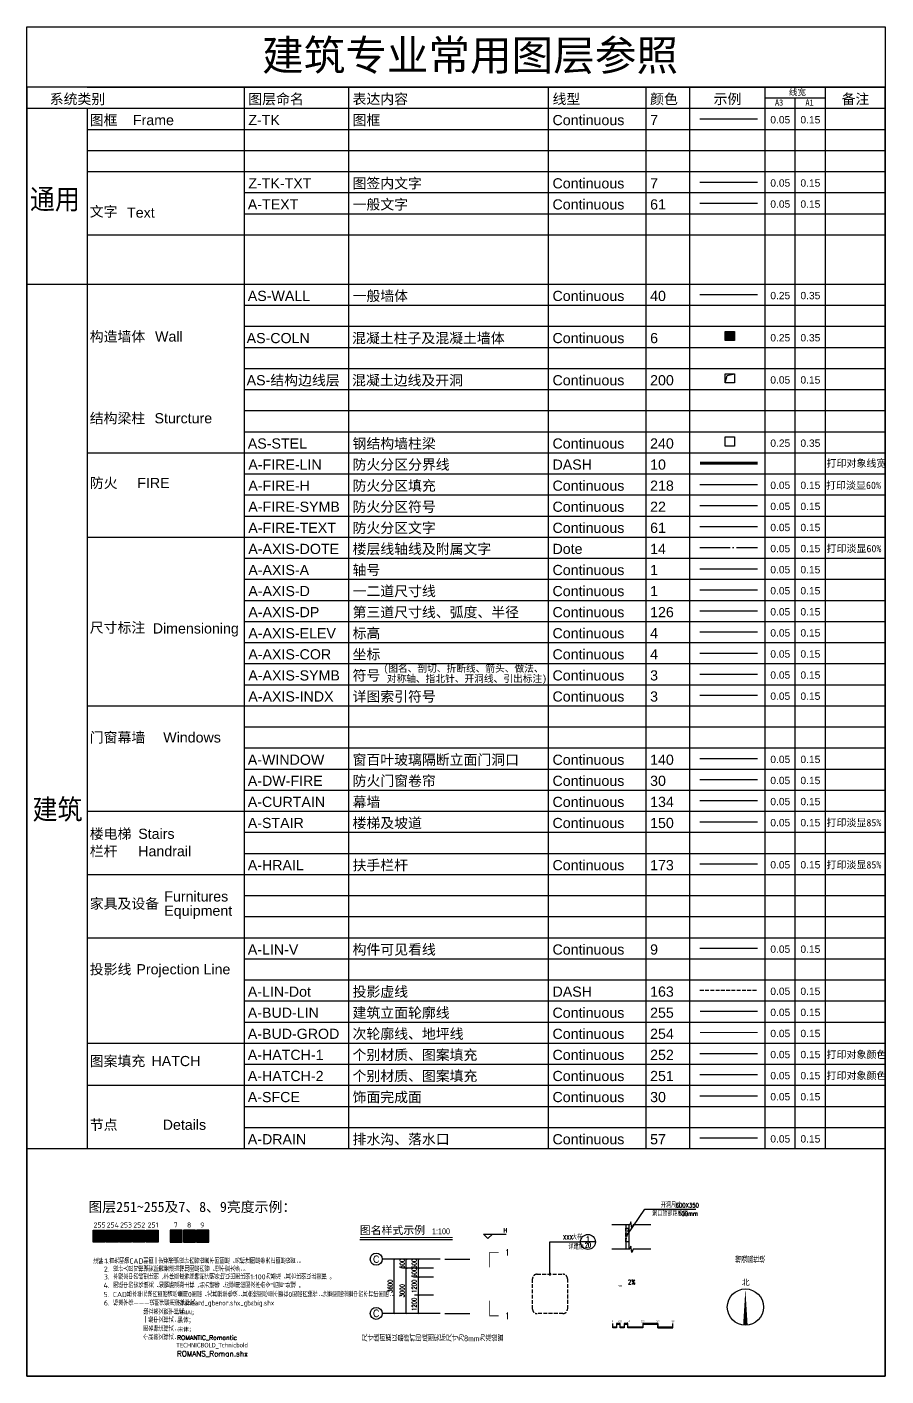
# Model space of a CAD drawing. Extents: x -821772 to -21949, y 506164 to 1049594.
# Drawn here: x -579910 to -522854, y 909596 to 999179 of the extents above; entities that cross this region are included whole.
import ezdxf
from ezdxf.enums import TextEntityAlignment as Align

# ---------------------------------------------------------------- set-up
doc = ezdxf.new("R2010")
doc.units = 0
doc.header["$LTSCALE"] = 1000
doc.header["$MEASUREMENT"] = 0
for name, pattern in [('CENTER', [50.8, 31.75, -6.35, 6.35, -6.35]), ('DASH', [0.35, 0.25, -0.1]), ('DOTE', [2.42, 2, -0.2, 0.02, -0.2])]:
    doc.linetypes.add(name, pattern=pattern)
doc.layers.get('Defpoints').update_dxf_attribs({"color": 210})
doc.layers.add('0-T', color=5, linetype='Continuous', plot=False)
for name, color, linetype in [('A-AXIS-COR', 4, 'Continuous'), ('A-AXIS-D', 1, 'Continuous'), ('A-AXIS-DOTE', 14, 'DOTE'), ('A-AXIS-DP', 126, 'Continuous'), ('A-AXIS-ELEV', 4, 'Continuous'), ('A-AXIS-INDX', 3, 'Continuous'), ('A-AXIS-SYMB', 3, 'Continuous'), ('A-BUD-GROD', 254, 'Continuous'), ('A-BUD-LIN', 255, 'Continuous'), ('A-CURTAIN', 134, 'Continuous'), ('A-DRAIN', 57, 'Continuous'), ('A-DW', 23, 'Continuous'), ('A-FIRE-H', 238, 'Continuous'), ('A-FIRE-LIN', 10, 'DASH'), ('A-FIRE-SYMB', 22, 'Continuous'), ('A-FIRE-TEXT', 61, 'Continuous'), ('A-HATCH-1', 252, 'Continuous'), ('A-HATCH-2', 251, 'Continuous'), ('A-HRAIL', 173, 'Continuous'), ('A-LIN-Dot', 163, 'DASH'), ('A-LIN-V', 9, 'Continuous'), ('A-SFCE', 30, 'Continuous'), ('A-STAIR', 150, 'Continuous'), ('A-TEXT', 61, 'Continuous'), ('A-WINDOW', 140, 'Continuous'), ('AS-COLN', 6, 'Continuous'), ('AS-COLN-H', 135, 'Continuous'), ('AS-STEL', 240, 'Continuous'), ('AS-WALL', 40, 'Continuous'), ('AS-结构边线层', 200, 'Continuous'), ('G-LIN-STE', 10, 'CENTER'), ('Z-TK', 7, 'Continuous'), ('Z-TK-TXT', 7, 'Continuous')]:
    doc.layers.add(name, color=color, linetype=linetype)
doc.styles.add('_TCH_AXIS', font='COMPLEX', dxfattribs={"width": 0.7, "bigfont": 'GBCBIG'})
doc.styles.add('_TCH_DIM', font='SIMPLEX', dxfattribs={"width": 0.7, "bigfont": 'GBCBIG'})
doc.styles.add('_TCH_DIM_T3', font='SIMPLEX', dxfattribs={"width": 0.705882, "bigfont": 'GBCBIG'})
doc.styles.add('_TCH_LABEL', font='COMPLEX', dxfattribs={"width": 0.7, "bigfont": 'GBCBIG'})
doc.styles.add('Arial', font='arial.ttf', dxfattribs={"width": 0.85})
doc.styles.add('ROMANS', font='ROMANS', dxfattribs={"width": 0.7})
doc.styles.add('ROMANTIC', font='SIMPLEX', dxfattribs={"width": 0.7, "bigfont": 'GBCBIG'})
doc.styles.get("Standard").update_dxf_attribs({"font": '@TSSDENG', "width": 0.75, "bigfont": 'GBCBIG'})
doc.styles.add('TECHNICBOLD', font='verdana.ttf', dxfattribs={"width": 0.8})
doc.styles.add('宋体', font='')
doc.styles.add('黑体', font='simhei.ttf', dxfattribs={"width": 0.7})
doc.styles.get('宋体').set_extended_font_data('SimSun')
doc.dimstyles.new('_TCH_ARCH&&100', dxfattribs={"dimtxt": 297.5, "dimasz": 100, "dimexe": 250, "dimexo": 300, "dimgap": 126.25, "dimtad": 1, "dimdec": 0, "dimzin": 0, "dimdsep": 46, "dimtxsty": '_TCH_DIM_T3', "dimblk": 'ARCHTICK', "dimcen": 0.09, "dimclrt": 7, "dimazin": 2, "dimtfac": 1, "dimtdec": 0, "dimtix": 1, "dimtmove": 2, "dimatfit": 3, "dimfxl": 0, "dimtolj": 1, "dimtzin": 0, "dimarcsym": 0})

# ---------------------------------------------------------------- blocks, each defined once
blk = doc.blocks.new('SCALE50')
for points in [[(3000, -100), (3000, 200), (2000, 200), (2000, -100), (1000, -100), (1000, 200), (750, 200), (750, -100), (500, -100), (500, 200), (250, 200), (250, -100), (0, -100), (0, 200)], [(3000, 200), (3000, -100), (4000, -100), (4000, 200)]]:
    blk.add_lwpolyline(points)
for points in [[(0, -100), (0, 0), (250, -100), (250, 0)], [(250, 100), (250, 200), (500, 100), (500, 200)], [(500, -100), (500, 0), (750, -100), (750, 0)], [(750, 100), (750, 200), (1000, 100), (1000, 200)], [(1000, -100), (1000, 0), (2000, -100), (2000, 0)], [(2000, 200), (2000, 100), (3000, 200), (3000, 100)], [(3000, 0), (3000, -100), (4000, 0), (4000, -100)]]:
    blk.add_solid(points)
at = {"layer": 'A-TEXT', "style": 'Arial'}
for s, p in [('0', (-58, 286)), ('0.5', (385, 286)), ('1.0', (925, 286)), ('2.0', (1887, 286)), ('3.0', (2882, 286)), ('4.0', (3882, 286))]:
    blk.add_text(s, height=116, dxfattribs=at).set_placement(p)
blk = doc.blocks.new('_ArchTick')
at = {"color": 0, "linetype": 'ByBlock', "const_width": 0.4}
blk.add_lwpolyline([(-0.5, -0.5), (0.5, 0.5)], dxfattribs=at)
blk = doc.blocks.new('*D3306')
at = {"layer": 'A-AXIS-D', "color": 0, "lineweight": -2}
for p, q in [((-552914, 916755), (-554964, 916755)), ((-554714, 913755), (-554714, 916755)), ((-552914, 913755), (-554964, 913755))]:
    blk.add_line(p, q, dxfattribs=at)
at = {"layer": 'Defpoints', "color": 0, "ltscale": 100}
for p in [(-554714, 916755), (-552614, 916755), (-552614, 913755)]:
    blk.add_point(p, dxfattribs=at)
at = {"layer": 'A-AXIS-D', "color": 0, "lineweight": -2, "ltscale": 100, "xscale": 100, "yscale": 100, "zscale": 100}
for p, rotation in [((-554714, 916755), 90), ((-554714, 913755), 270)]:
    blk.add_blockref('_ArchTick', p, dxfattribs=dict(at, rotation=rotation))
at = {"layer": 'A-AXIS-D', "color": 7, "ltscale": 100, "insert": (-554989, 915255), "char_height": 297.5, "attachment_point": 5, "rotation": 90, "style": '_TCH_DIM_T3'}
blk.add_mtext('\\A1;3000', dxfattribs=at)
blk = doc.blocks.new('*D3307')
at = {"layer": 'A-AXIS-D', "color": 0, "lineweight": -2}
for p, q in [((-552914, 917355), (-554964, 917355)), ((-554714, 916755), (-554714, 917355)), ((-552914, 916755), (-554964, 916755))]:
    blk.add_line(p, q, dxfattribs=at)
at = {"layer": 'Defpoints', "color": 0, "ltscale": 100}
for p in [(-554714, 917355), (-552614, 917355), (-552614, 916755)]:
    blk.add_point(p, dxfattribs=at)
at = {"layer": 'A-AXIS-D', "color": 0, "lineweight": -2, "ltscale": 100, "xscale": 100, "yscale": 100, "zscale": 100}
for p, rotation in [((-554714, 917355), 90), ((-554714, 916755), 270)]:
    blk.add_blockref('_ArchTick', p, dxfattribs=dict(at, rotation=rotation))
at = {"layer": 'A-AXIS-D', "color": 7, "ltscale": 100, "insert": (-554989, 917055), "char_height": 297.5, "attachment_point": 5, "rotation": 90, "style": '_TCH_DIM_T3'}
blk.add_mtext('\\A1;600', dxfattribs=at)
blk = doc.blocks.new('*D3308')
at = {"layer": 'A-AXIS-D', "color": 0, "lineweight": -2}
for p, q in [((-552464, 917355), (-555764, 917355)), ((-555514, 913755), (-555514, 917355)), ((-552464, 913755), (-555764, 913755))]:
    blk.add_line(p, q, dxfattribs=at)
at = {"layer": 'Defpoints', "color": 0, "ltscale": 100}
for p in [(-555514, 917355), (-552164, 917355), (-552164, 913755)]:
    blk.add_point(p, dxfattribs=at)
at = {"layer": 'A-AXIS-D', "color": 0, "lineweight": -2, "ltscale": 100, "xscale": 100, "yscale": 100, "zscale": 100}
for p, rotation in [((-555514, 917355), 90), ((-555514, 913755), 270)]:
    blk.add_blockref('_ArchTick', p, dxfattribs=dict(at, rotation=rotation))
at = {"layer": 'A-AXIS-D', "color": 7, "ltscale": 100, "insert": (-555789, 915555), "char_height": 297.5, "attachment_point": 5, "rotation": 90, "style": '_TCH_DIM_T3'}
blk.add_mtext('\\A1;3600', dxfattribs=at)
blk = doc.blocks.new('*D3309')
at = {"layer": 'A-AXIS-DP', "color": 0, "lineweight": -2}
for p, q in [((-552914, 914955), (-554164, 914955)), ((-553914, 913755), (-553914, 914955)), ((-552914, 913755), (-554164, 913755))]:
    blk.add_line(p, q, dxfattribs=at)
at = {"layer": 'Defpoints', "color": 0, "ltscale": 100}
for p in [(-553914, 914955), (-552614, 914955), (-552614, 913755)]:
    blk.add_point(p, dxfattribs=at)
at = {"layer": 'A-AXIS-DP', "color": 0, "lineweight": -2, "ltscale": 100, "xscale": 100, "yscale": 100, "zscale": 100}
for p, rotation in [((-553914, 914955), 90), ((-553914, 913755), 270)]:
    blk.add_blockref('_ArchTick', p, dxfattribs=dict(at, rotation=rotation))
at = {"layer": 'A-AXIS-DP', "color": 7, "ltscale": 100, "insert": (-554189, 914355), "char_height": 297.5, "attachment_point": 5, "rotation": 90, "style": '_TCH_DIM_T3'}
blk.add_mtext('\\A1;1200', dxfattribs=at)
blk = doc.blocks.new('*D3310')
at = {"layer": 'A-AXIS-DP', "color": 0, "lineweight": -2}
for p, q in [((-552914, 916155), (-554164, 916155)), ((-553914, 914955), (-553914, 916155)), ((-552914, 914955), (-554164, 914955))]:
    blk.add_line(p, q, dxfattribs=at)
at = {"layer": 'Defpoints', "color": 0, "ltscale": 100}
for p in [(-553914, 916155), (-552614, 916155), (-552614, 914955)]:
    blk.add_point(p, dxfattribs=at)
at = {"layer": 'A-AXIS-DP', "color": 0, "lineweight": -2, "ltscale": 100, "xscale": 100, "yscale": 100, "zscale": 100}
for p, rotation in [((-553914, 916155), 90), ((-553914, 914955), 270)]:
    blk.add_blockref('_ArchTick', p, dxfattribs=dict(at, rotation=rotation))
at = {"layer": 'A-AXIS-DP', "color": 7, "ltscale": 100, "insert": (-554189, 915555), "char_height": 297.5, "attachment_point": 5, "rotation": 90, "style": '_TCH_DIM_T3'}
blk.add_mtext('\\A1;1200', dxfattribs=at)
blk = doc.blocks.new('*D3311')
at = {"layer": 'A-AXIS-DP', "color": 0, "lineweight": -2}
for p, q in [((-552914, 916755), (-554164, 916755)), ((-553914, 916155), (-553914, 916755)), ((-552914, 916155), (-554164, 916155))]:
    blk.add_line(p, q, dxfattribs=at)
at = {"layer": 'Defpoints', "color": 0, "ltscale": 100}
for p in [(-553914, 916755), (-552614, 916755), (-552614, 916155)]:
    blk.add_point(p, dxfattribs=at)
at = {"layer": 'A-AXIS-DP', "color": 0, "lineweight": -2, "ltscale": 100, "xscale": 100, "yscale": 100, "zscale": 100}
for p, rotation in [((-553914, 916755), 90), ((-553914, 916155), 270)]:
    blk.add_blockref('_ArchTick', p, dxfattribs=dict(at, rotation=rotation))
at = {"layer": 'A-AXIS-DP', "color": 7, "ltscale": 100, "insert": (-554189, 916455), "char_height": 297.5, "attachment_point": 5, "rotation": 90, "style": '_TCH_DIM_T3'}
blk.add_mtext('\\A1;600', dxfattribs=at)
blk = doc.blocks.new('*D3312')
at = {"layer": 'A-AXIS-DP', "color": 0, "lineweight": -2}
for p, q in [((-552914, 917355), (-554164, 917355)), ((-553914, 916755), (-553914, 917355)), ((-552914, 916755), (-554164, 916755))]:
    blk.add_line(p, q, dxfattribs=at)
at = {"layer": 'Defpoints', "color": 0, "ltscale": 100}
for p in [(-553914, 917355), (-552614, 917355), (-552614, 916755)]:
    blk.add_point(p, dxfattribs=at)
at = {"layer": 'A-AXIS-DP', "color": 0, "lineweight": -2, "ltscale": 100, "xscale": 100, "yscale": 100, "zscale": 100}
for p, rotation in [((-553914, 917355), 90), ((-553914, 916755), 270)]:
    blk.add_blockref('_ArchTick', p, dxfattribs=dict(at, rotation=rotation))
at = {"layer": 'A-AXIS-DP', "color": 7, "ltscale": 100, "insert": (-554189, 917055), "char_height": 297.5, "attachment_point": 5, "rotation": 90, "style": '_TCH_DIM_T3'}
blk.add_mtext('\\A1;600', dxfattribs=at)

msp = doc.modelspace()

# ---------------------------------------------------------------- hatches: boundary and pattern name
at = {"layer": 'AS-COLN-H'}
h = msp.add_hatch(color=256, dxfattribs=at)
h.dxf.hatch_style = 1
h.paths.add_polyline_path([(-533527.8, 978952.1), (-532927.8, 978952.1), (-532927.8, 978352.1), (-533527.8, 978352.1)])

# ---------------------------------------------------------------- linework, layer by layer
for p, q in [((-522901.1, 995178.6), (-579909.5, 995178.6)), ((-579909.5, 995178.6), (-579909.5, 909595.6)), ((-530901.1, 994478.6), (-526901.1, 994478.6)), ((-522901.1, 909595.6), (-522901.1, 995178.6)), ((-579909.5, 909595.6), (-522901.1, 909595.6))]:
    msp.add_line(p, q)
for points in [[(-575909.5, 995178.6), (-522901.1, 995178.6)], [(-565487.6, 995178.6), (-565487.6, 924702.8)], [(-558563.4, 995178.6), (-558563.4, 924702.8)], [(-545284.3, 995178.6), (-545284.3, 924702.8)], [(-538802.5, 995178.6), (-538802.5, 924702.8)], [(-535901.1, 995178.6), (-535901.1, 924702.8)], [(-530901.1, 995178.6), (-530901.1, 924702.8)], [(-528901.1, 994478.6), (-528901.1, 924702.8)], [(-526901.1, 995178.6), (-526901.1, 924702.8)], [(-522901.1, 995178.6), (-522901.1, 921595.6)], [(-579909.5, 993778.6), (-522901.1, 993778.6)], [(-575909.5, 993778.6), (-575909.5, 924702.8)], [(-575909.5, 992378.6), (-522901.1, 992378.6)], [(-575909.5, 990978.6), (-522901.1, 990978.6)], [(-575909.5, 989578.6), (-522901.1, 989578.6)], [(-565487.6, 988178.6), (-522901.1, 988178.6)], [(-565487.6, 986778.6), (-522901.1, 986778.6)], [(-575909.5, 985378.6), (-522901.1, 985378.6)], [(-579909.5, 982102.8), (-522901.1, 982102.8)], [(-565487.6, 980702.8), (-522901.1, 980702.8)], [(-565487.6, 979302.8), (-522901.1, 979302.8)], [(-565487.6, 977902.8), (-522901.1, 977902.8)], [(-565487.6, 976502.8), (-522901.1, 976502.8)], [(-565487.6, 975102.8), (-522901.1, 975102.8)], [(-565487.6, 973702.8), (-522901.1, 973702.8)], [(-565487.6, 972302.8), (-522901.1, 972302.8)], [(-575909.5, 970902.8), (-522901.1, 970902.8)], [(-565487.6, 969502.8), (-522901.1, 969502.8)], [(-565487.6, 968102.8), (-522901.1, 968102.8)], [(-565487.6, 966702.8), (-522901.1, 966702.8)], [(-575909.5, 965302.8), (-522901.1, 965302.8)], [(-575909.5, 965302.8), (-522901.1, 965302.8)], [(-565487.6, 963902.8), (-522901.1, 963902.8)], [(-565487.6, 962502.8), (-522901.1, 962502.8)], [(-565487.6, 961102.8), (-522901.1, 961102.8)], [(-565487.6, 959702.8), (-522901.1, 959702.8)], [(-565487.6, 958302.8), (-522901.1, 958302.8)], [(-565487.6, 956902.8), (-522901.1, 956902.8)], [(-565487.6, 955502.8), (-522901.1, 955502.8)], [(-575909.5, 954102.8), (-522901.1, 954102.8)], [(-565487.6, 952702.8), (-522901.1, 952702.8)], [(-565487.6, 951302.8), (-522901.1, 951302.8)], [(-565487.6, 949902.8), (-522901.1, 949902.8)], [(-565487.6, 948502.8), (-522901.1, 948502.8)], [(-575909.5, 947102.8), (-522901.1, 947102.8)], [(-575909.5, 947102.8), (-522901.1, 947102.8)], [(-565487.6, 945702.8), (-522901.1, 945702.8)], [(-565487.6, 944302.8), (-522901.1, 944302.8)], [(-575909.5, 942902.8), (-522901.1, 942902.8)], [(-565487.6, 941502.8), (-522901.1, 941502.8)], [(-565487.6, 940102.8), (-522901.1, 940102.8)], [(-575909.5, 938702.8), (-522901.1, 938702.8)], [(-575909.5, 938702.8), (-522901.1, 938702.8)], [(-575909.5, 938702.8), (-522901.1, 938702.8)], [(-565487.6, 937302.8), (-522901.1, 937302.8)], [(-565487.6, 935902.8), (-522901.1, 935902.8)], [(-565487.6, 934502.8), (-522901.1, 934502.8)], [(-565487.6, 933102.8), (-522901.1, 933102.8)], [(-565487.6, 933102.8), (-522901.1, 933102.8)], [(-575909.5, 931702.8), (-522901.1, 931702.8)], [(-565487.6, 930302.8), (-522901.1, 930302.8)], [(-575909.5, 928902.8), (-522901.1, 928902.8)], [(-575909.5, 928902.8), (-522901.1, 928902.8)], [(-575909.5, 928902.8), (-522901.1, 928902.8)], [(-565487.6, 927502.8), (-522901.1, 927502.8)], [(-565487.6, 926102.8), (-522901.1, 926102.8)], [(-579909.5, 924702.8), (-522901.1, 924702.8)]]:
    msp.add_lwpolyline(points)
for points in [[(-574721.2, 918485.8), (-575521.2, 918485.8), (-575521.2, 919285.8), (-574721.2, 919285.8)], [(-573841.2, 918485.8), (-574641.2, 918485.8), (-574641.2, 919285.8), (-573841.2, 919285.8)], [(-572961.2, 918485.8), (-573761.2, 918485.8), (-573761.2, 919285.8), (-572961.2, 919285.8)], [(-572081.2, 918485.8), (-572881.2, 918485.8), (-572881.2, 919285.8), (-572081.2, 919285.8)], [(-571201.2, 918485.8), (-572001.2, 918485.8), (-572001.2, 919285.8), (-571201.2, 919285.8)], [(-570401.2, 918485.8), (-569601.2, 918485.8), (-569601.2, 919285.8), (-570401.2, 919285.8)], [(-569521.2, 918485.8), (-568721.2, 918485.8), (-568721.2, 919285.8), (-569521.2, 919285.8)], [(-568641.2, 918485.8), (-567841.2, 918485.8), (-567841.2, 919285.8), (-568641.2, 919285.8)]]:
    msp.add_lwpolyline(points, close=True)
for points in [[(-574721.2, 919285.8), (-575521.2, 919285.8), (-574721.2, 918485.8), (-575521.2, 918485.8)], [(-573841.2, 919285.8), (-574641.2, 919285.8), (-573841.2, 918485.8), (-574641.2, 918485.8)], [(-572961.2, 919285.8), (-573761.2, 919285.8), (-572961.2, 918485.8), (-573761.2, 918485.8)], [(-572081.2, 919285.8), (-572881.2, 919285.8), (-572081.2, 918485.8), (-572881.2, 918485.8)], [(-571201.2, 919285.8), (-572001.2, 919285.8), (-571201.2, 918485.8), (-572001.2, 918485.8)], [(-570401.2, 919285.8), (-569601.2, 919285.8), (-570401.2, 918485.8), (-569601.2, 918485.8)], [(-569521.2, 919285.8), (-568721.2, 919285.8), (-569521.2, 918485.8), (-568721.2, 918485.8)], [(-568641.2, 919285.8), (-567841.2, 919285.8), (-568641.2, 918485.8), (-567841.2, 918485.8)]]:
    msp.add_solid(points)
at = {"layer": '0-T'}
msp.add_lwpolyline([(-579909.5, 999178.6), (-522901.1, 999178.6), (-522901.1, 909595.6), (-579909.5, 909595.6)], close=True, dxfattribs=at)
at = {"layer": 'A-AXIS-COR'}
msp.add_line((-535215.3, 957607.3), (-531385.7, 957607.3), dxfattribs=at)
at = {"layer": 'A-AXIS-D'}
for p, q in [((-535215.3, 963207.3), (-531385.7, 963207.3)), ((-535215.3, 961807.3), (-531385.7, 961807.3)), ((-552463.8, 917355.2), (-556313.8, 917355.2)), ((-552463.8, 913755.1), (-556313.8, 913755.1))]:
    msp.add_line(p, q, dxfattribs=at)
for centre in [(-556713.8, 917355.2), (-556713.8, 913755.1)]:
    msp.add_circle(centre, 400, dxfattribs=at)
at = {"layer": 'A-AXIS-DOTE'}
for p, q in [((-535215.3, 964607.3), (-531385.7, 964607.3)), ((-552163.8, 917355.2), (-550498.2, 917355.2)), ((-552163.8, 913755.1), (-550498.2, 913755.1))]:
    msp.add_line(p, q, dxfattribs=at)
at = {"layer": 'A-AXIS-DP'}
msp.add_line((-535215.3, 960407.3), (-531385.7, 960407.3), dxfattribs=at)
at = {"layer": 'A-AXIS-ELEV'}
for p, q in [((-535215.3, 959007.3), (-531385.7, 959007.3)), ((-549292.1, 918718.5), (-549592.1, 919018.5)), ((-549592.1, 919018.5), (-548091.3, 919018.5)), ((-549292.1, 918718.5), (-548992.1, 919018.5))]:
    msp.add_line(p, q, dxfattribs=at)
at = {"layer": 'A-AXIS-INDX'}
for p, q in [((-535215.3, 954807.3), (-531385.7, 954807.3)), ((-545172.9, 918498.7), (-543151, 918498.7)), ((-545172.9, 916410.2), (-545172.9, 918498.7)), ((-542151, 918498.7), (-543151, 918498.7))]:
    msp.add_line(p, q, dxfattribs=at)
for points in [[(-538469.7, 919629.3), (-539650.8, 919629.3), (-539727.3, 919419.3), (-539801.3, 919839.3), (-539875.8, 919629.3), (-541056.9, 919629.3)], [(-538469.7, 918015.4), (-539650.8, 918015.4), (-539727.3, 917805.4), (-539801.3, 918225.4), (-539875.8, 918015.4), (-541056.9, 918015.4)]]:
    msp.add_lwpolyline(points, dxfattribs=at)
at = {"layer": 'A-AXIS-INDX', "linetype": 'DASH'}
msp.add_lwpolyline([(-544311.2, 913743.3), (-546034.6, 913743.3, -0.4142136), (-546334.6, 914043.3), (-546334.6, 916050.1, -0.4142136), (-546034.6, 916350.1), (-544311.2, 916350.1, -0.4142136), (-544011.2, 916050.1), (-544011.2, 914043.3, -0.4142136)], format="xyb", close=True, dxfattribs=at)
at = {"layer": 'A-AXIS-INDX'}
msp.add_lwpolyline([(-545112.8, 916350.1, 1), (-545233, 916350.1, 1)], format="xyb", close=True, dxfattribs=at)
msp.add_lwpolyline([(-538906.2, 915576.6, 0, 0, 0), (-540703.3, 915576.6, 0, 80, 0), (-540403.3, 915576.6, 0, 0, 0)], format="xyseb", dxfattribs=at)
msp.add_circle((-542651, 918498.7), 500, dxfattribs=at)
at = {"layer": 'A-AXIS-SYMB'}
for p, q in [((-535215.3, 956207.3), (-531385.7, 956207.3)), ((-540043.1, 918958.2), (-538882.7, 920678.6)), ((-538882.7, 920678.6), (-535495.2, 920678.6))]:
    msp.add_line(p, q, dxfattribs=at)
for points, const_width in [([(-557800.7, 918794.3), (-551642.5, 918794.3)], 70), ([(-549170.9, 916809.3), (-549170.9, 917809.3), (-548570.9, 917809.3)], 50), ([(-548570.9, 913590.6), (-549170.9, 913590.6), (-549170.9, 914590.6)], 50)]:
    msp.add_lwpolyline(points, dxfattribs=dict(at, const_width=const_width))
msp.add_lwpolyline([(-557800.7, 918654.3), (-551642.5, 918654.3)], dxfattribs=at)
at = {"layer": 'A-AXIS-SYMB', "const_width": 40}
msp.add_lwpolyline([(-540054.3, 918941.6, 1), (-540032, 918974.8, 1)], format="xyb", close=True, dxfattribs=at)
at = {"layer": 'A-AXIS-SYMB'}
msp.add_lwpolyline([(-532195.4, 912976.9, 300, 0, 0), (-532195.4, 915376.9, 0, 0, 0)], format="xyseb", dxfattribs=at)
msp.add_circle((-532195.4, 914176.9), 1200, dxfattribs=at)
at = {"layer": 'A-BUD-GROD', "const_width": 50}
msp.add_lwpolyline([(-535215.3, 932407.3), (-531385.7, 932407.3)], dxfattribs=at)
at = {"layer": 'A-BUD-LIN', "const_width": 100}
msp.add_lwpolyline([(-535215.3, 933807.3), (-531385.7, 933807.3)], dxfattribs=at)
at = {"layer": 'A-CURTAIN'}
msp.add_line((-535215.3, 947807.3), (-531385.7, 947807.3), dxfattribs=at)
at = {"layer": 'A-DRAIN'}
msp.add_line((-535215.3, 925407.3), (-531385.7, 925407.3), dxfattribs=at)
at = {"layer": 'A-DW'}
msp.add_line((-535215.3, 949207.3), (-531385.7, 949207.3), dxfattribs=at)
at = {"layer": 'A-FIRE-H'}
msp.add_line((-535215.3, 968807.3), (-531385.7, 968807.3), dxfattribs=at)
at = {"layer": 'A-FIRE-LIN', "ltscale": 3, "const_width": 200}
msp.add_lwpolyline([(-535215.3, 970207.3), (-531385.7, 970207.3)], dxfattribs=at)
at = {"layer": 'A-FIRE-SYMB'}
msp.add_line((-535215.3, 967407.3), (-531385.7, 967407.3), dxfattribs=at)
at = {"layer": 'A-FIRE-TEXT'}
msp.add_line((-535215.3, 966007.3), (-531385.7, 966007.3), dxfattribs=at)
at = {"layer": 'A-HATCH-1'}
msp.add_line((-535215.3, 931007.3), (-531385.7, 931007.3), dxfattribs=at)
at = {"layer": 'A-HATCH-2'}
msp.add_line((-535215.3, 929607.3), (-531385.7, 929607.3), dxfattribs=at)
at = {"layer": 'A-HRAIL'}
msp.add_line((-535215.3, 943607.3), (-531385.7, 943607.3), dxfattribs=at)
at = {"layer": 'A-LIN-Dot'}
msp.add_line((-535215.3, 935207.3), (-531385.7, 935207.3), dxfattribs=at)
msp.add_lwpolyline([(-540143.1, 918508.2), (-540143.1, 919408.2), (-539943.1, 919408.2), (-539943.1, 918508.2), (-540143.1, 918508.2), (-539943.1, 919408.2)], dxfattribs=at)
at = {"layer": 'A-LIN-V'}
msp.add_line((-535215.3, 938007.3), (-531385.7, 938007.3), dxfattribs=at)
at = {"layer": 'A-SFCE'}
msp.add_line((-535215.3, 928207.3), (-531385.7, 928207.3), dxfattribs=at)
at = {"layer": 'A-STAIR'}
msp.add_line((-535215.3, 946407.3), (-531385.7, 946407.3), dxfattribs=at)
at = {"layer": 'A-TEXT'}
msp.add_line((-535215.3, 987483.1), (-531385.7, 987483.1), dxfattribs=at)
at = {"layer": 'A-WINDOW'}
msp.add_line((-535215.3, 950607.3), (-531385.7, 950607.3), dxfattribs=at)
at = {"layer": 'AS-COLN'}
msp.add_lwpolyline([(-533527.8, 978952.1), (-532927.8, 978952.1), (-532927.8, 978352.1), (-533527.8, 978352.1)], close=True, dxfattribs=at)
at = {"layer": 'AS-STEL'}
msp.add_lwpolyline([(-533527.8, 971952.1), (-532927.8, 971952.1), (-532927.8, 971352.1), (-533527.8, 971352.1)], close=True, dxfattribs=at)
at = {"layer": 'AS-WALL'}
msp.add_line((-535215.3, 981407.3), (-531385.7, 981407.3), dxfattribs=at)
for points in [[(-540143.1, 919629.3), (-540143.1, 918015.4)], [(-539943.1, 919629.3), (-539943.1, 918015.4)]]:
    msp.add_lwpolyline(points, dxfattribs=at)
at = {"layer": 'AS-结构边线层', "ltscale": 100}
msp.add_lwpolyline([(-533527.8, 976152.1), (-532927.8, 976152.1), (-532927.8, 975552.1), (-533527.8, 975552.1)], close=True, dxfattribs=at)
msp.add_lwpolyline([(-533527.8, 975552.1), (-533406.8, 976046), (-532927.8, 976152.1)], dxfattribs=at)
at = {"layer": 'Z-TK'}
msp.add_line((-535215.3, 993083.1), (-531385.7, 993083.1), dxfattribs=at)
at = {"layer": 'Z-TK-TXT'}
msp.add_line((-535215.3, 988883.1), (-531385.7, 988883.1), dxfattribs=at)

# ---------------------------------------------------------------- block references
at = {"layer": 'A-TEXT'}
msp.add_blockref('SCALE50', (-541005.5, 912885.4), dxfattribs=at)

# ---------------------------------------------------------------- texts
for s, height, style, p in [('建筑专业常用图层参照', 2025.53, '黑体', (-564296.1, 996290.3)), ('系统类别', 675.18, '黑体', (-578396.6, 994058.6)), ('图层命名', 675.18, '黑体', (-565207.6, 994058.6)), ('表达内容', 675.18, '黑体', (-558283.4, 994058.6)), ('线型', 675.18, '黑体', (-545004.3, 994058.6)), ('颜色', 675.18, '黑体', (-538522.5, 994058.6)), ('示例', 675.18, '黑体', (-534303.2, 994058.6)), ('线宽', 405.11, '黑体', (-529303.2, 994643.4)), ('备注', 675.18, '黑体', (-525803.2, 994058.6)), ('A3', 405.11, '黑体', (-530229.7, 993959.7)), ('A1', 405.11, '黑体', (-528206.9, 993959.7)), ('图框', 675.18, '黑体', (-575738, 992658.6)), ('Frame', 675.18, 'Arial', (-572873, 992658.6)), ('文字', 675.18, '黑体', (-575738, 986581.7)), ('Text', 675.18, 'Arial', (-573260.2, 986514.3)), ('构造墙体', 675.18, '黑体', (-575738, 978286.5)), ('Wall', 675.18, 'Arial', (-571402.4, 978286.5)), ('结构梁柱', 675.18, '黑体', (-575738, 972859.4)), ('Sturcture', 675.18, 'Arial', (-571437.5, 972859.4)), ('防火', 675.18, '黑体', (-575738, 968561.5)), ('FIRE', 675.18, 'Arial', (-572586.6, 968561.5)), ('尺寸标注', 675.18, '黑体', (-575738, 958958.6)), ('Dimensioning', 675.177, 'Arial', (-571555.4, 958902.6)), ('门窗幕墙', 675.18, '黑体', (-575738, 951664.8)), ('Windows', 675.18, 'Arial', (-570858.7, 951664.8)), ('楼电梯', 675.18, '黑体', (-575738, 945267.2)), ('Stairs', 675.18, 'Arial', (-572518.2, 945267.2)), ('栏杆', 675.18, '黑体', (-575738, 944111.9)), ('Handrail', 675.18, 'Arial', (-572518.2, 944111.9)), ('Furnitures', 675.18, 'Arial', (-570788.9, 941105.8)), ('家具及设备', 675.18, '黑体', (-575738, 940627.7)), ('Equipment', 675.18, 'Arial', (-570788.9, 940157.6)), ('投影线', 675.18, '黑体', (-575738, 936269.6)), ('Projection Line', 675.177, 'Arial', (-572639.7, 936269.6)), ('图案填充', 675.18, '黑体', (-575738, 930174.2)), ('HATCH', 675.18, 'Arial', (-571639, 930174.2)), ('节点', 675.18, '黑体', (-575738, 925944.3)), ('Details', 675.18, 'Arial', (-570894.7, 925944.3))]:
    msp.add_text(s, height=height, dxfattribs=dict(style=style)).set_placement(p)
at = {"style": '黑体', "width": 0.9}
for s, p in [('通用', (-579712.5, 987072.1)), ('建筑', (-579539.5, 946549.7))]:
    msp.add_text(s, height=1349.98, dxfattribs=at).set_placement(p)
at = {"layer": 'A-AXIS-COR'}
for s, height, style, p in [('A-AXIS-COR', 675.18, 'Arial', (-565207.6, 957182.8)), ('坐标', 675.18, '黑体', (-558283.4, 957182.8)), ('Continuous', 675.18, 'Arial', (-545004.3, 957182.8)), ('4', 675.2, 'Arial', (-538522.5, 957182.8)), ('0.05', 486.13, 'Arial', (-530537.5, 957299.7)), ('0.15', 486.13, 'Arial', (-528537.5, 957299.7))]:
    msp.add_text(s, height=height, dxfattribs=dict(at, style=style)).set_placement(p)
at = {"layer": 'A-AXIS-D'}
for s, height, style, p in [('A-AXIS-A', 675.18, 'Arial', (-565207.6, 962782.8)), ('轴号', 675.18, '黑体', (-558283.4, 962782.8)), ('Continuous', 675.18, 'Arial', (-545004.3, 962782.8)), ('1', 675.2, 'Arial', (-538522.5, 962782.8)), ('0.05', 486.13, 'Arial', (-530537.5, 962899.7)), ('0.15', 486.13, 'Arial', (-528537.5, 962899.7)), ('一二道尺寸线', 675.18, '黑体', (-558283.4, 961382.8)), ('A-AXIS-D', 675.18, 'Arial', (-565207.6, 961382.8)), ('Continuous', 675.18, 'Arial', (-545004.3, 961382.8)), ('1', 675.2, 'Arial', (-538522.5, 961382.8)), ('0.05', 486.13, 'Arial', (-530537.5, 961499.7)), ('0.15', 486.13, 'Arial', (-528537.5, 961499.7))]:
    msp.add_text(s, height=height, dxfattribs=dict(at, style=style)).set_placement(p)
at = {"layer": 'A-AXIS-D', "style": '_TCH_AXIS', "width": 1.4}
for p, p2 in [((-556940, 917128.9), (-556487.5, 917128.9)), ((-556940, 913528.8), (-556487.5, 913528.8))]:
    msp.add_text('C', height=452.5, dxfattribs=at).set_placement(p, p2, align=Align.FIT)
at = {"layer": 'A-AXIS-DOTE'}
for s, height, style, p in [('A-AXIS-DOTE', 675.177, 'Arial', (-565207.6, 964182.8)), ('楼层线轴线及附属文字', 675.18, '黑体', (-558283.4, 964182.8)), ('Dote', 675.18, 'Arial', (-545004.3, 964182.8)), ('14', 675.18, 'Arial', (-538522.5, 964182.8)), ('打印淡显60%%%', 486.13, '黑体', (-526807.7, 964299.7)), ('0.05', 486.13, 'Arial', (-530537.5, 964299.7)), ('0.15', 486.13, 'Arial', (-528537.5, 964299.7))]:
    msp.add_text(s, height=height, dxfattribs=dict(at, style=style)).set_placement(p)
at = {"layer": 'A-AXIS-DP'}
for s, height, style, p in [('A-AXIS-DP', 675.18, 'Arial', (-565207.6, 959982.8)), ('第三道尺寸线、弧度、半径', 675.177, '黑体', (-558283.4, 959982.8)), ('Continuous', 675.18, 'Arial', (-545004.3, 959982.8)), ('126', 675.18, 'Arial', (-538522.5, 959982.8)), ('0.05', 486.13, 'Arial', (-530537.5, 960099.7)), ('0.15', 486.13, 'Arial', (-528537.5, 960099.7))]:
    msp.add_text(s, height=height, dxfattribs=dict(at, style=style)).set_placement(p)
at = {"layer": 'A-AXIS-ELEV'}
for s, height, style, p in [('A-AXIS-ELEV', 675.177, 'Arial', (-565207.6, 958582.8)), ('标高', 675.18, '黑体', (-558283.4, 958582.8)), ('Continuous', 675.18, 'Arial', (-545004.3, 958582.8)), ('4', 675.2, 'Arial', (-538522.5, 958582.8)), ('0.05', 486.13, 'Arial', (-530537.5, 958699.7)), ('0.15', 486.13, 'Arial', (-528537.5, 958699.7))]:
    msp.add_text(s, height=height, dxfattribs=dict(at, style=style)).set_placement(p)
at = {"layer": 'A-AXIS-INDX'}
for s, height, style, p in [('A-AXIS-INDX', 675.177, 'Arial', (-565207.6, 954382.8)), ('详图索引符号', 675.18, '黑体', (-558283.4, 954382.8)), ('Continuous', 675.18, 'Arial', (-545004.3, 954382.8)), ('3', 675.2, 'Arial', (-538522.5, 954382.8)), ('0.05', 486.13, 'Arial', (-530537.5, 954499.7)), ('0.15', 486.13, 'Arial', (-528537.5, 954499.7))]:
    msp.add_text(s, height=height, dxfattribs=dict(at, style=style)).set_placement(p)
at = {"layer": 'A-AXIS-SYMB'}
for s, height, style, p in [('(图名、剖切、折断线、箭头、做法、', 472.624, '黑体', (-556233.8, 956350.9)), ('A-AXIS-SYMB', 675.177, 'Arial', (-565207.6, 955782.8)), ('符号', 675.18, '黑体', (-558283.4, 955782.8)), ('对称轴、指北针、开洞线、引出标注)', 472.624, '黑体', (-556009.5, 955670.4)), ('Continuous', 675.18, 'Arial', (-545004.3, 955782.8)), ('3', 675.2, 'Arial', (-538522.5, 955782.8)), ('0.05', 486.13, 'Arial', (-530537.5, 955899.7)), ('0.15', 486.13, 'Arial', (-528537.5, 955899.7))]:
    msp.add_text(s, height=height, dxfattribs=dict(at, style=style)).set_placement(p)
at = {"layer": 'A-BUD-GROD'}
for s, height, style, p in [('A-BUD-GROD', 675.18, 'Arial', (-565242.2, 931982.8)), ('次轮廓线、地坪线', 675.18, '黑体', (-558283.4, 931982.8)), ('Continuous', 675.18, 'Arial', (-545004.3, 931982.8)), ('254', 675.18, 'Arial', (-538522.5, 931982.8)), ('0.05', 486.13, 'Arial', (-530537.5, 932099.7)), ('0.15', 486.13, 'Arial', (-528537.5, 932099.7))]:
    msp.add_text(s, height=height, dxfattribs=dict(at, style=style)).set_placement(p)
at = {"layer": 'A-BUD-LIN'}
for s, height, style, p in [('A-BUD-LIN', 675.18, 'Arial', (-565242.2, 933382.8)), ('建筑立面轮廓线', 675.18, '黑体', (-558283.4, 933382.8)), ('Continuous', 675.18, 'Arial', (-545004.3, 933382.8)), ('255', 675.18, 'Arial', (-538522.5, 933382.8)), ('0.05', 486.13, 'Arial', (-530537.5, 933499.7)), ('0.15', 486.13, 'Arial', (-528537.5, 933499.7))]:
    msp.add_text(s, height=height, dxfattribs=dict(at, style=style)).set_placement(p)
at = {"layer": 'A-CURTAIN'}
for s, height, style, p in [('A-CURTAIN', 675.18, 'Arial', (-565242.2, 947382.8)), ('幕墙', 675.18, '黑体', (-558283.4, 947382.8)), ('Continuous', 675.18, 'Arial', (-545004.3, 947382.8)), ('134', 675.18, 'Arial', (-538522.5, 947382.8)), ('0.05', 486.13, 'Arial', (-530537.5, 947499.7)), ('0.15', 486.13, 'Arial', (-528537.5, 947499.7))]:
    msp.add_text(s, height=height, dxfattribs=dict(at, style=style)).set_placement(p)
at = {"layer": 'A-DRAIN'}
for s, height, style, p in [('A-DRAIN', 675.18, 'Arial', (-565242.2, 924982.8)), ('排水沟、落水口', 675.18, '黑体', (-558283.4, 924982.8)), ('Continuous', 675.18, 'Arial', (-545004.3, 924982.8)), ('57', 675.18, 'Arial', (-538522.5, 924982.8)), ('0.05', 486.13, 'Arial', (-530537.5, 925099.7)), ('0.15', 486.13, 'Arial', (-528537.5, 925099.7))]:
    msp.add_text(s, height=height, dxfattribs=dict(at, style=style)).set_placement(p)
at = {"layer": 'A-DW'}
for s, height, style, p in [('A-DW-FIRE', 675.18, 'Arial', (-565242.2, 948782.8)), ('防火门窗卷帘', 675.18, '黑体', (-558283.4, 948782.8)), ('Continuous', 675.18, 'Arial', (-545004.3, 948782.8)), ('30', 675.18, 'Arial', (-538522.5, 948782.8)), ('0.05', 486.13, 'Arial', (-530537.5, 948899.7)), ('0.15', 486.13, 'Arial', (-528537.5, 948899.7))]:
    msp.add_text(s, height=height, dxfattribs=dict(at, style=style)).set_placement(p)
at = {"layer": 'A-FIRE-H'}
for s, height, style, p in [('A-FIRE-H', 675.18, 'Arial', (-565207.6, 968382.8)), ('防火分区填充', 675.18, '黑体', (-558283.4, 968382.8)), ('Continuous', 675.18, 'Arial', (-545004.3, 968382.8)), ('218', 675.18, 'Arial', (-538522.5, 968382.8)), ('0.05', 486.13, 'Arial', (-530537.5, 968499.7)), ('0.15', 486.13, 'Arial', (-528537.5, 968499.7)), ('打印淡显60%%%', 486.13, '黑体', (-526837.2, 968499.7))]:
    msp.add_text(s, height=height, dxfattribs=dict(at, style=style)).set_placement(p)
at = {"layer": 'A-FIRE-LIN'}
for s, style, p in [('A-FIRE-LIN', 'Arial', (-565207.6, 969782.8)), ('防火分区分界线', '黑体', (-558283.4, 969782.8)), ('DASH', 'Arial', (-545004.3, 969782.8)), ('10', 'Arial', (-538522.5, 969782.8))]:
    msp.add_text(s, height=675.18, dxfattribs=dict(at, style=style)).set_placement(p)
at = {"layer": 'A-FIRE-SYMB'}
for s, height, style, p in [('A-FIRE-SYMB', 675.177, 'Arial', (-565207.6, 966982.8)), ('防火分区符号', 675.18, '黑体', (-558283.4, 966982.8)), ('Continuous', 675.18, 'Arial', (-545004.3, 966982.8)), ('22', 675.18, 'Arial', (-538522.5, 966982.8)), ('0.05', 486.13, 'Arial', (-530537.5, 967099.7)), ('0.15', 486.13, 'Arial', (-528537.5, 967099.7))]:
    msp.add_text(s, height=height, dxfattribs=dict(at, style=style)).set_placement(p)
at = {"layer": 'A-FIRE-TEXT'}
for s, height, style, p in [('A-FIRE-TEXT', 675.177, 'Arial', (-565207.6, 965582.8)), ('防火分区文字', 675.18, '黑体', (-558283.4, 965582.8)), ('Continuous', 675.18, 'Arial', (-545004.3, 965582.8)), ('61', 675.18, 'Arial', (-538522.5, 965582.8)), ('0.05', 486.13, 'Arial', (-530537.5, 965699.7)), ('0.15', 486.13, 'Arial', (-528537.5, 965699.7))]:
    msp.add_text(s, height=height, dxfattribs=dict(at, style=style)).set_placement(p)
at = {"layer": 'A-HATCH-1'}
for s, height, style, p in [('A-HATCH-1', 675.18, 'Arial', (-565242.2, 930582.8)), ('个别材质、图案填充', 675.18, '黑体', (-558283.4, 930582.8)), ('Continuous', 675.18, 'Arial', (-545004.3, 930582.8)), ('252', 675.18, 'Arial', (-538522.5, 930582.8)), ('0.05', 486.13, 'Arial', (-530537.5, 930699.7)), ('0.15', 486.13, 'Arial', (-528537.5, 930699.7)), ('打印对象颜色', 486.13, '黑体', (-526807.7, 930699.7))]:
    msp.add_text(s, height=height, dxfattribs=dict(at, style=style)).set_placement(p)
at = {"layer": 'A-HATCH-2'}
for s, height, style, p in [('个别材质、图案填充', 675.18, '黑体', (-558283.4, 929182.8)), ('Continuous', 675.18, 'Arial', (-545004.3, 929182.8)), ('A-HATCH-2', 675.18, 'Arial', (-565242.2, 929182.8)), ('251', 675.18, 'Arial', (-538522.5, 929182.8)), ('0.05', 486.13, 'Arial', (-530537.5, 929299.7)), ('0.15', 486.13, 'Arial', (-528537.5, 929299.7)), ('打印对象颜色', 486.13, '黑体', (-526807.7, 929299.7))]:
    msp.add_text(s, height=height, dxfattribs=dict(at, style=style)).set_placement(p)
at = {"layer": 'A-HRAIL'}
for s, height, style, p in [('A-HRAIL', 675.18, 'Arial', (-565242.2, 943182.8)), ('扶手栏杆', 675.18, '黑体', (-558283.4, 943182.8)), ('Continuous', 675.18, 'Arial', (-545004.3, 943182.8)), ('173', 675.18, 'Arial', (-538522.5, 943182.8)), ('0.05', 486.13, 'Arial', (-530537.5, 943299.7)), ('0.15', 486.13, 'Arial', (-528537.5, 943299.7)), ('打印淡显85%%%', 486.13, '黑体', (-526807.7, 943299.7))]:
    msp.add_text(s, height=height, dxfattribs=dict(at, style=style)).set_placement(p)
at = {"layer": 'A-LIN-Dot'}
for s, height, style, p in [('A-LIN-Dot', 675.18, 'Arial', (-565242.2, 934782.8)), ('投影虚线', 675.18, '黑体', (-558283.4, 934782.8)), ('DASH', 675.18, 'Arial', (-545004.3, 934782.8)), ('163', 675.18, 'Arial', (-538522.5, 934782.8)), ('0.05', 486.13, 'Arial', (-530537.5, 934899.7)), ('0.15', 486.13, 'Arial', (-528537.5, 934899.7))]:
    msp.add_text(s, height=height, dxfattribs=dict(at, style=style)).set_placement(p)
at = {"layer": 'A-LIN-V'}
for s, height, style, p in [('A-LIN-V', 675.18, 'Arial', (-565242.2, 937582.8)), ('构件可见看线', 675.18, '黑体', (-558283.4, 937582.8)), ('Continuous', 675.18, 'Arial', (-545004.3, 937582.8)), ('9', 675.2, 'Arial', (-538522.5, 937582.8)), ('0.05', 486.13, 'Arial', (-530537.5, 937699.7)), ('0.15', 486.13, 'Arial', (-528537.5, 937699.7))]:
    msp.add_text(s, height=height, dxfattribs=dict(at, style=style)).set_placement(p)
at = {"layer": 'A-SFCE'}
for s, height, style, p in [('A-SFCE', 675.18, 'Arial', (-565242.2, 927782.8)), ('饰面完成面', 675.18, '黑体', (-558283.4, 927782.8)), ('Continuous', 675.18, 'Arial', (-545004.3, 927782.8)), ('30', 675.18, 'Arial', (-538522.5, 927782.8)), ('0.05', 486.13, 'Arial', (-530537.5, 927899.7)), ('0.15', 486.13, 'Arial', (-528537.5, 927899.7))]:
    msp.add_text(s, height=height, dxfattribs=dict(at, style=style)).set_placement(p)
at = {"layer": 'A-STAIR'}
for s, height, style, p in [('A-STAIR', 675.18, 'Arial', (-565242.2, 945982.8)), ('楼梯及坡道', 675.18, '黑体', (-558283.4, 945982.8)), ('Continuous', 675.18, 'Arial', (-545004.3, 945982.8)), ('150', 675.18, 'Arial', (-538522.5, 945982.8)), ('0.05', 486.13, 'Arial', (-530537.5, 946099.7)), ('0.15', 486.13, 'Arial', (-528537.5, 946099.7)), ('打印淡显85%%%', 486.13, '黑体', (-526807.7, 946099.7))]:
    msp.add_text(s, height=height, dxfattribs=dict(at, style=style)).set_placement(p)
at = {"layer": 'A-TEXT'}
for s, height, style, p in [('A-TEXT', 675.18, 'Arial', (-565242.2, 987058.6)), ('一般文字', 675.18, '黑体', (-558283.4, 987058.6)), ('Continuous', 675.18, 'Arial', (-545004.3, 987058.6)), ('61', 675.18, 'Arial', (-538522.5, 987058.6)), ('0.05', 486.13, 'Arial', (-530537.5, 987175.5)), ('0.15', 486.13, 'Arial', (-528537.5, 987175.5)), ('图层251~255及7、8、9亮度示例：', 675.177, '黑体', (-575830.9, 920489.7)), ('开洞尺寸', 337.59, '_TCH_LABEL', (-537808.2, 920783.6)), ('洞口顶部距板底', 337.59, '_TCH_LABEL', (-538385.5, 920223.6)), ('图名样式示例', 528.69, '宋体', (-557800.7, 919011.1)), ('详建施', 337.59, '_TCH_LABEL', (-543952.3, 918006.9)), ('大样', 337.59, '_TCH_LABEL', (-543710.2, 918651.6)), ('北', 377.6, '宋体', (-532437, 915626.9)), ('宋体；', 262.88, '宋体', (-569897.5, 912562.4)), ('ROMANTIC_Romantic', 295.75, 'ROMANTIC', (-569942.7, 911994.8)), ('ROMANS_Roman.shx', 350, 'ROMANS', (-569939.1, 910902.5))]:
    msp.add_text(s, height=height, dxfattribs=dict(at, style=style)).set_placement(p)
for s, height, style, width, p in [('600X350', 297.5, '_TCH_LABEL', 0.705882, (-536825.2, 920783.6)), ('100mm', 297.5, '_TCH_LABEL', 0.705882, (-536665.2, 920223.6)), ('1:100', 386.6, 'Arial', 0.85, (-553009.4, 919011.1)), ('H', 297.5, '_TCH_DIM', 0.705882, (-548261.3, 919123.5)), ('XXX', 297.5, '_TCH_LABEL', 0.705882, (-544310.2, 918651.6)), ('1', 425, '_TCH_LABEL', 0.705882, (-548135.2, 917596.8)), ('2%', 297.5, '_TCH_LABEL', 0.705882, (-539994.8, 915681.6)), ('ARIAL', 270.24, 'Arial', 0.85, (-569882.1, 913680.8)), ('；', 270.2, 'Arial', 0.85, (-568954.2, 913680.8)), ('1', 425, '_TCH_LABEL', 0.705882, (-548135.2, 913378.1)), ('黑体；', 350, '黑体', 0.75, (-569912.5, 913150.5)), ('TECHNICBOLD_Tchnicbold', 299.25, 'TECHNICBOLD', 0.8, (-569983.2, 911496.7))]:
    msp.add_text(s, height=height, dxfattribs=dict(at, style=style, width=width)).set_placement(p)
for s, height, p in [('255', 337.59, (-575484.8, 919455.1)), ('254', 337.59, (-574616.2, 919455.1)), ('253', 337.59, (-573724.8, 919455.1)), ('252', 337.59, (-572844.8, 919455.1)), ('251', 337.59, (-571896.2, 919455.1)), ('7', 337.6, (-570161.5, 919455.1)), ('8', 337.6, (-569281.5, 919455.1)), ('9', 337.6, (-568401.5, 919455.1)), ('注解：', 337.59, (-575514.3, 917029.2)), ('1.首先明确CAD制图一定要根据设计内容设置不同图层，另标注图层参天正图层设置；', 337.589, (-574760.7, 917062.5)), ('增强属性块', 400, (-532878.9, 917105.8)), ('2. 设计人员可根据实际需要适当增加图层内容，但不宜太多；', 337.589, (-574803.5, 916530.9)), ('4. 图纸中的实体填充，如钢筋混凝土柱、剪力墙等，应使用绘图次序命令“后置”处理。', 337.589, (-574822.3, 915445.2)), ('3. 本规定中的线型比例、字体高度等除特别注明外均以出图比例1:100为基准，其它比例以此类推。', 337.589, (-574803.5, 916014.9)), ('5. CAD基本单元块内图层请尽量用0图层，尤其是单色块；其余绘图尽量不要在0图层内操作；注意图层设置中的不打印图层；', 337.589, (-574822.3, 914841.3)), ('6. 标准字体———说明注解用字体样式：', 337.589, (-574803.5, 914279.7)), ('独立英文数字样式：', 337.59, (-572190.8, 913680.8)), ('图名标注样式：', 337.59, (-572190.8, 912562.4)), ('一般中文样式：', 337.59, (-572190.8, 913145.9)), ('个别英文样式：', 337.59, (-572190.8, 911988.3)), ('尺寸线间距以最终打印成图实际尺寸为8mm为准设置', 400, (-557692.4, 911892.9))]:
    msp.add_text(s, height=height, dxfattribs=at).set_placement(p)
at = {"layer": 'A-TEXT', "style": '_TCH_LABEL'}
for s, height, width, p, p2 in [('20', 321.99, 0.772059, (-542852.2, 918136.5), (-542449.7, 918136.5)), ('1', 322, 2.916667, (-542852.2, 918539), (-542449.7, 918539))]:
    msp.add_text(s, height=height, dxfattribs=dict(at, width=width)).set_placement(p, p2, align=Align.FIT)
at = {"layer": 'A-TEXT', "width": 0.8}
for s, height, p in [('Standard_gbenor.shx_gbcbig.shx', 350, (-569894.9, 914279.7)), ('；', 337.6, (-565157.1, 914279.7))]:
    msp.add_text(s, height=height, dxfattribs=at).set_placement(p)
at = {"layer": 'A-WINDOW'}
for s, height, style, p in [('A-WINDOW', 675.18, 'Arial', (-565242.2, 950182.8)), ('窗百叶玻璃隔断立面门洞口', 675.177, '黑体', (-558283.4, 950182.8)), ('Continuous', 675.18, 'Arial', (-545004.3, 950182.8)), ('140', 675.18, 'Arial', (-538522.5, 950182.8)), ('0.05', 486.13, 'Arial', (-530537.5, 950299.7)), ('0.15', 486.13, 'Arial', (-528537.5, 950299.7))]:
    msp.add_text(s, height=height, dxfattribs=dict(at, style=style)).set_placement(p)
at = {"layer": 'AS-COLN'}
for s, height, style, p in [('AS-COLN', 675.18, 'Arial', (-565319.5, 978182.8)), ('混凝土柱子及混凝土墙体', 675.177, '黑体', (-558317.9, 978182.8)), ('Continuous', 675.18, 'Arial', (-545004.3, 978182.8)), ('6', 675.2, 'Arial', (-538522.5, 978182.8)), ('0.25', 486.13, 'Arial', (-530537.5, 978299.7)), ('0.35', 486.13, 'Arial', (-528537.5, 978299.7))]:
    msp.add_text(s, height=height, dxfattribs=dict(at, style=style)).set_placement(p)
at = {"layer": 'AS-STEL'}
for s, height, style, p in [('AS-STEL', 675.18, 'Arial', (-565242.2, 971182.8)), ('钢结构墙柱梁', 675.18, '黑体', (-558283.4, 971177.3)), ('Continuous', 675.18, 'Arial', (-545004.3, 971182.8)), ('240', 675.18, 'Arial', (-538522.5, 971182.8)), ('0.25', 486.13, 'Arial', (-530537.5, 971299.7)), ('0.35', 486.13, 'Arial', (-528537.5, 971299.7))]:
    msp.add_text(s, height=height, dxfattribs=dict(at, style=style)).set_placement(p)
at = {"layer": 'AS-WALL'}
for s, height, style, p in [('AS-WALL', 675.18, 'Arial', (-565242.2, 980982.8)), ('一般墙体', 675.18, '黑体', (-558283.4, 980982.8)), ('Continuous', 675.18, 'Arial', (-545004.3, 980982.8)), ('40', 675.18, 'Arial', (-538522.5, 980982.8)), ('0.25', 486.13, 'Arial', (-530537.5, 981099.7)), ('0.35', 486.13, 'Arial', (-528537.5, 981099.7))]:
    msp.add_text(s, height=height, dxfattribs=dict(at, style=style)).set_placement(p)
at = {"layer": 'AS-结构边线层'}
for s, style, p in [('AS-结构边线层', 'Arial', (-565319.5, 975382.8)), ('混凝土边线及开洞', '黑体', (-558317.9, 975382.8))]:
    msp.add_text(s, height=675.18, dxfattribs=dict(at, style=style)).set_placement(p)
at = {"layer": 'AS-结构边线层', "ltscale": 100, "style": 'Arial'}
for s, height, p in [('Continuous', 675.18, (-545004.3, 975382.8)), ('200', 675.18, (-538522.5, 975382.8)), ('0.05', 486.13, (-530537.5, 975499.7)), ('0.15', 486.13, (-528537.5, 975499.7))]:
    msp.add_text(s, height=height, dxfattribs=at).set_placement(p)
at = {"layer": 'G-LIN-STE', "style": '黑体'}
msp.add_text('打印对象线宽', height=486.13, dxfattribs=at).set_placement((-526807.7, 969968.6))
at = {"layer": 'Z-TK'}
for s, height, style, p in [('Z-TK', 675.18, 'Arial', (-565207.6, 992658.6)), ('图框', 675.18, '黑体', (-558283.4, 992658.6)), ('Continuous', 675.18, 'Arial', (-545004.3, 992658.6)), ('7', 675.2, 'Arial', (-538522.5, 992658.6)), ('0.05', 486.13, 'Arial', (-530537.5, 992775.5)), ('0.15', 486.13, 'Arial', (-528537.5, 992775.5))]:
    msp.add_text(s, height=height, dxfattribs=dict(at, style=style)).set_placement(p)
at = {"layer": 'Z-TK-TXT'}
for s, height, style, p in [('Z-TK-TXT', 675.18, 'Arial', (-565207.6, 988458.6)), ('图签内文字', 675.18, '黑体', (-558283.4, 988458.6)), ('Continuous', 675.18, 'Arial', (-545004.3, 988458.6)), ('7', 675.2, 'Arial', (-538522.5, 988458.6)), ('0.05', 486.13, 'Arial', (-530537.5, 988575.5)), ('0.15', 486.13, 'Arial', (-528537.5, 988575.5))]:
    msp.add_text(s, height=height, dxfattribs=dict(at, style=style)).set_placement(p)

# ---------------------------------------------------------------- dimensions: what is measured, and where the dimension line sits
at = {"layer": 'A-AXIS-D'}
for base, p1, p2, picture, middle in [((-555513.8, 917355.2), (-552163.8, 913755.1), (-552163.8, 917355.2), '*D3308', (-555788.8, 915555.1)), ((-554713.8, 917355.2), (-552613.8, 916755.2), (-552613.8, 917355.2), '*D3307', (-554988.8, 917055.2)), ((-554713.8, 916755.2), (-552613.8, 913755.1), (-552613.8, 916755.2), '*D3306', (-554988.8, 915255.1))]:
    dim = msp.add_linear_dim(base=base, p1=p1, p2=p2, angle=90, dimstyle='_TCH_ARCH&&100', dxfattribs=at)
    dim.commit()
    dim.dimension.update_dxf_attribs({"geometry": picture, "text_midpoint": middle, "dimtype": 161})
at = {"layer": 'A-AXIS-DP'}
for base, p1, p2, picture, middle in [((-553913.8, 917355.2), (-552613.8, 916755.2), (-552613.8, 917355.2), '*D3312', (-554188.8, 917055.2)), ((-553913.8, 916755.2), (-552613.8, 916155.1), (-552613.8, 916755.2), '*D3311', (-554188.8, 916455.2)), ((-553913.8, 916155.1), (-552613.8, 914955.1), (-552613.8, 916155.1), '*D3310', (-554188.8, 915555.1)), ((-553913.8, 914955.1), (-552613.8, 913755.1), (-552613.8, 914955.1), '*D3309', (-554188.8, 914355.1))]:
    dim = msp.add_linear_dim(base=base, p1=p1, p2=p2, angle=90, dimstyle='_TCH_ARCH&&100', dxfattribs=at)
    dim.commit()
    dim.dimension.update_dxf_attribs({"geometry": picture, "text_midpoint": middle, "dimtype": 161})

doc.saveas('drawing.dxf')
